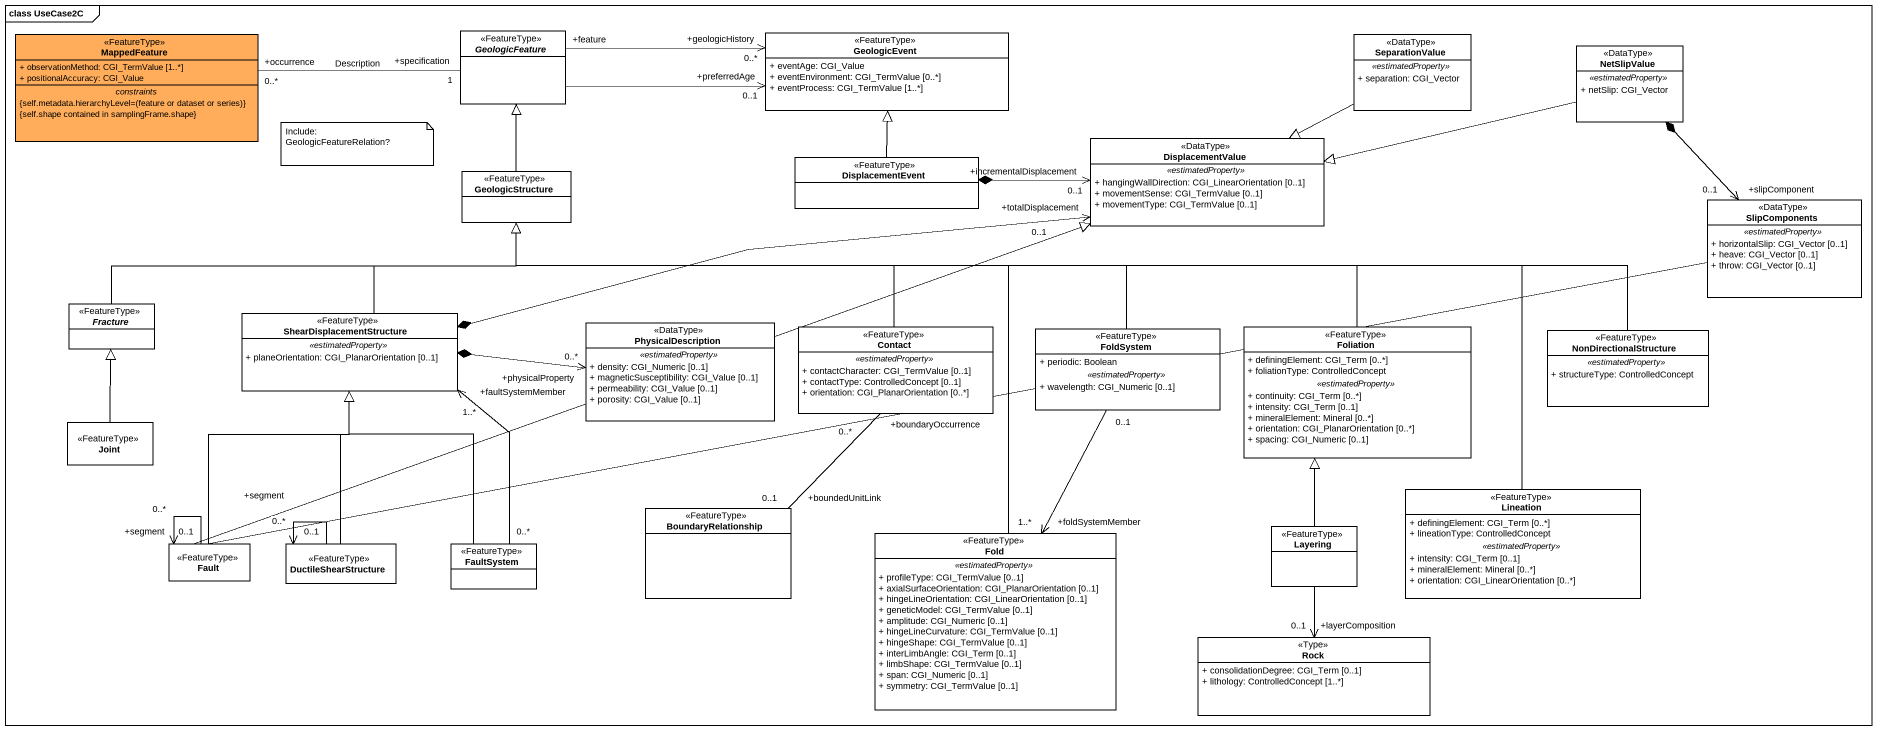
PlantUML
@startuml
mainframe class UseCase2C
hide circle
hide empty members
skinparam classAttributeIconSize 0
class MappedFeature <<FeatureType>> #FFAD5B {
  + observationMethod: CGI_TermValue [1..*]
  + positionalAccuracy: CGI_Value
  -- constraints --
  {field} {self.metadata.hierarchyLevel=(feature or dataset or series)}
  {self.shape contained in samplingFrame.shape}
}
abstract class GeologicFeature <<FeatureType>> #FFFFFF
class GeologicEvent <<FeatureType>> #FFFFFF {
  + eventAge: CGI_Value
  + eventEnvironment: CGI_TermValue [0..*]
  + eventProcess: CGI_TermValue [1..*]
}
class SeparationValue <<DataType>> #FFFFFF {
  .. <<estimatedProperty>> ..
  + separation: CGI_Vector
}
class NetSlipValue <<DataType>> #FFFFFF {
  .. <<estimatedProperty>> ..
  + netSlip: CGI_Vector
}
class DisplacementValue <<DataType>> #FFFFFF {
  .. <<estimatedProperty>> ..
  + hangingWallDirection: CGI_LinearOrientation [0..1]
  + movementSense: CGI_TermValue [0..1]
  + movementType: CGI_TermValue [0..1]
}
class GeologicStructure <<FeatureType>> #FFFFFF
class DisplacementEvent <<FeatureType>> #FFFFFF
class SlipComponents <<DataType>> #FFFFFF {
  .. <<estimatedProperty>> ..
  + horizontalSlip: CGI_Vector [0..1]
  + heave: CGI_Vector [0..1]
  + throw: CGI_Vector [0..1]
}
abstract class Fracture <<FeatureType>> #FFFFFF
class ShearDisplacementStructure <<FeatureType>> #FFFFFF {
  .. <<estimatedProperty>> ..
  + planeOrientation: CGI_PlanarOrientation [0..1]
}
class PhysicalDescription <<DataType>> #FFFFFF {
  .. <<estimatedProperty>> ..
  + density: CGI_Numeric [0..1]
  + magneticSusceptibility: CGI_Value [0..1]
  + permeability: CGI_Value [0..1]
  + porosity: CGI_Value [0..1]
}
class Contact <<FeatureType>> #FFFFFF {
  .. <<estimatedProperty>> ..
  + contactCharacter: CGI_TermValue [0..1]
  + contactType: ControlledConcept [0..1]
  + orientation: CGI_PlanarOrientation [0..*]
}
class FoldSystem <<FeatureType>> #FFFFFF {
  + periodic: Boolean
  .. <<estimatedProperty>> ..
  + wavelength: CGI_Numeric [0..1]
}
class Foliation <<FeatureType>> #FFFFFF {
  + definingElement: CGI_Term [0..*]
  + foliationType: ControlledConcept
  .. <<estimatedProperty>> ..
  + continuity: CGI_Term [0..*]
  + intensity: CGI_Term [0..1]
  + mineralElement: Mineral [0..*]
  + orientation: CGI_PlanarOrientation [0..*]
  + spacing: CGI_Numeric [0..1]
}
class NonDirectionalStructure <<FeatureType>> #FFFFFF {
  .. <<estimatedProperty>> ..
  + structureType: ControlledConcept
}
class Joint <<FeatureType>> #FFFFFF
class Lineation <<FeatureType>> #FFFFFF {
  + definingElement: CGI_Term [0..*]
  + lineationType: ControlledConcept
  .. <<estimatedProperty>> ..
  + intensity: CGI_Term [0..1]
  + mineralElement: Mineral [0..*]
  + orientation: CGI_LinearOrientation [0..*]
}
class BoundaryRelationship <<FeatureType>> #FFFFFF
class Fold <<FeatureType>> #FFFFFF {
  .. <<estimatedProperty>> ..
  + profileType: CGI_TermValue [0..1]
  + axialSurfaceOrientation: CGI_PlanarOrientation [0..1]
  + hingeLineOrientation: CGI_LinearOrientation [0..1]
  + geneticModel: CGI_TermValue [0..1]
  + amplitude: CGI_Numeric [0..1]
  + hingeLineCurvature: CGI_TermValue [0..1]
  + hingeShape: CGI_TermValue [0..1]
  + interLimbAngle: CGI_Term [0..1]
  + limbShape: CGI_TermValue [0..1]
  + span: CGI_Numeric [0..1]
  + symmetry: CGI_TermValue [0..1]
}
class Layering <<FeatureType>> #FFFFFF
class Fault <<FeatureType>> #FFFFFF
class DuctileShearStructure <<FeatureType>> #FFFFFF
class FaultSystem <<FeatureType>> #FFFFFF
class Rock <<Type>> #FFFFFF {
  + consolidationDegree: CGI_Term [0..1]
  + lithology: ControlledConcept [1..*]
}
GeologicFeature "+specification\n1" -left- "+occurrence\n0..*" MappedFeature : Description
GeologicFeature -right-> "+preferredAge\n0..1" GeologicEvent
GeologicFeature "+feature" -right-> "+geologicHistory\n0..*" GeologicEvent
SeparationValue -left-|> DisplacementValue
NetSlipValue -left-|> DisplacementValue
NetSlipValue *--> "+slipComponent\n0..1" SlipComponents
GeologicStructure -up-|> GeologicFeature
DisplacementEvent -up-|> GeologicEvent
DisplacementEvent *-right-> "+incrementalDisplacement\n0..1" DisplacementValue
SlipComponents -left-|> DisplacementValue
Fracture -right-|> GeologicStructure
ShearDisplacementStructure *-right-> "+totalDisplacement\n0..1" DisplacementValue
ShearDisplacementStructure -up-|> GeologicStructure
ShearDisplacementStructure *-right-> "+physicalProperty\n0..*" PhysicalDescription
Contact -left-|> GeologicStructure
Contact "+boundaryOccurrence\n0..*" -- "+boundedUnitLink\n0..1" BoundaryRelationship
FoldSystem -left-|> GeologicStructure
FoldSystem "0..1" --> "+foldSystemMember\n1..*" Fold
Foliation -left-|> GeologicStructure
NonDirectionalStructure -left-|> GeologicStructure
Joint -up-|> Fracture
Lineation -left-|> GeologicStructure
Fold -up-|> GeologicStructure
Layering -up-|> Foliation
Layering --> "+layerComposition\n0..1" Rock
Fault -up-|> ShearDisplacementStructure
Fault "0..1" --> "+segment\n0..*" Fault
DuctileShearStructure -up-|> ShearDisplacementStructure
DuctileShearStructure "0..1" --> "+segment\n0..*" DuctileShearStructure
FaultSystem "0..*" -up-> "+faultSystemMember\n1..*" ShearDisplacementStructure
FaultSystem -up-|> ShearDisplacementStructure
note as N1
  Include:
  GeologicFeatureRelation?
end note
@enduml
